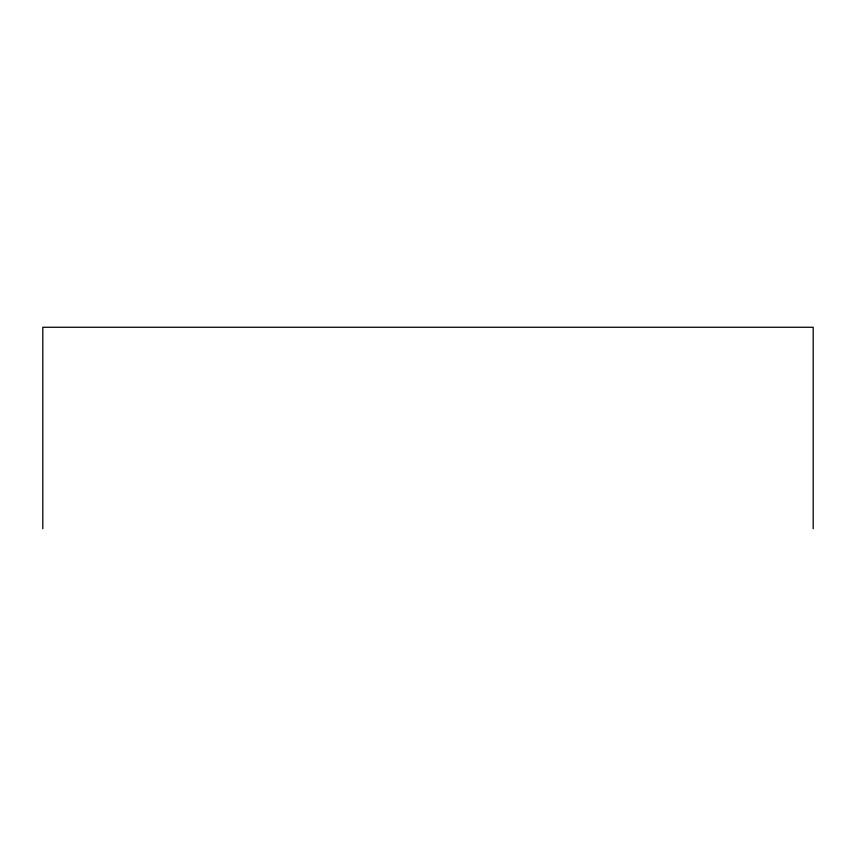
<?xml version="1.0" encoding="UTF-8"?>
<svg xmlns="http://www.w3.org/2000/svg" width="856" height="856" viewBox="0 0 856 856"><rect width="100%" height="100%" fill="white"/><g stroke="black" fill="none" stroke-linecap="round" stroke-linejoin="round"><path stroke-width="1.28" d="M813.2 528.74L813.2 327.26L42.8 327.26L42.8 528.74"/></g></svg>
